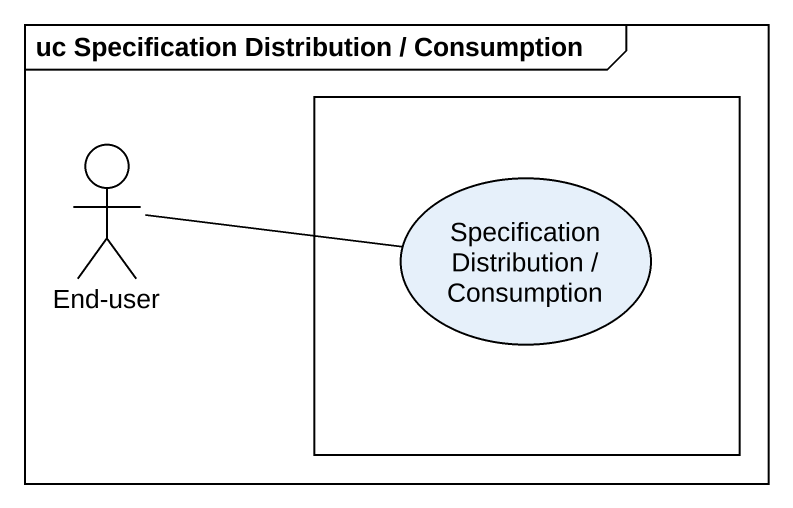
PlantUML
@startuml
mainframe uc Specification Distribution / Consumption
actor "End-user" as End_user
rectangle " " as rectangle1 {
  usecase "Specification Distribution / Consumption" as Specification_Distribution
}
End_user -right- Specification_Distribution
@enduml
